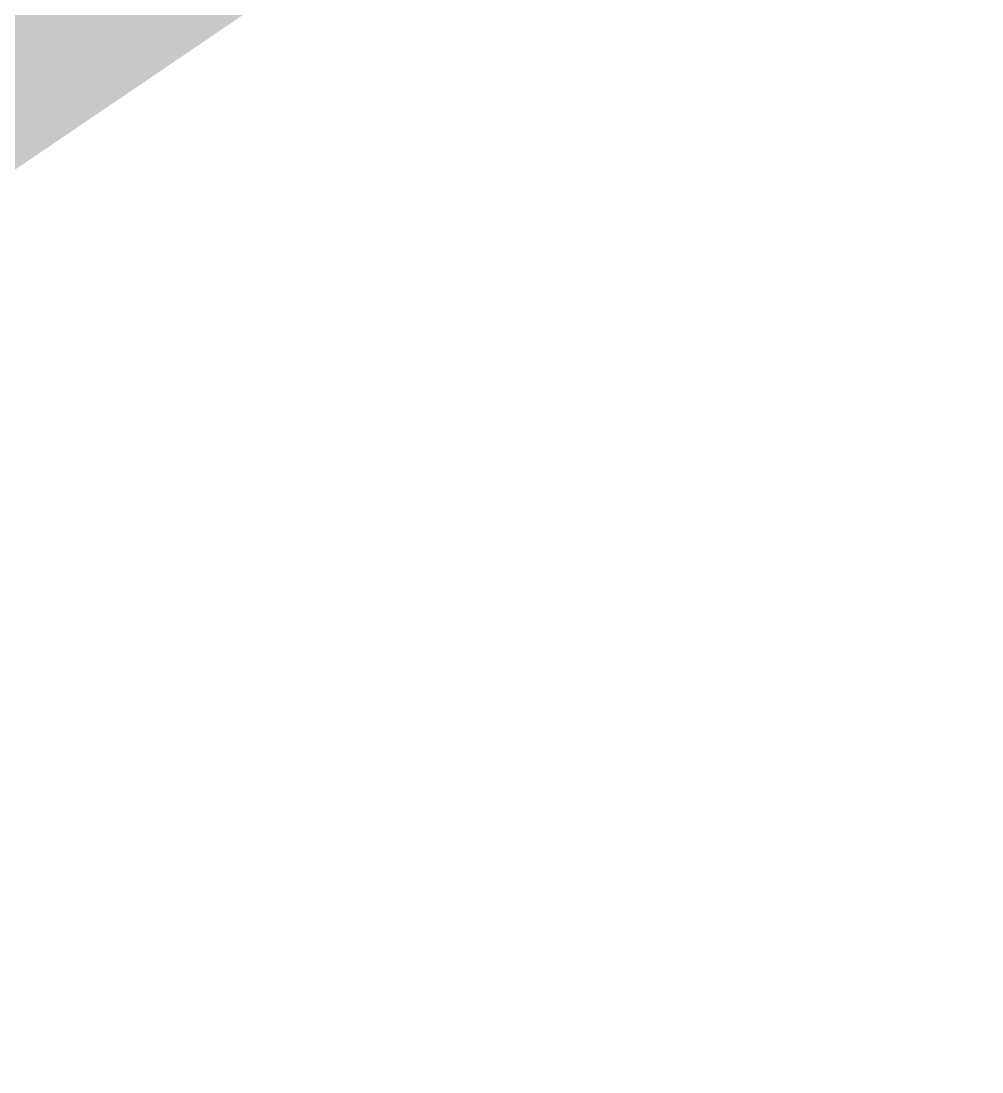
# Model space of a CAD drawing. Header units: millimetres. Extents: x 0 to 594, y 0 to 420.
# Drawn here: x 484.48893 to 484.50207, y 63.02387 to 63.03825 of the extents above; entities that cross this region are included whole.
import ezdxf

# ---------------------------------------------------------------- set-up
doc = ezdxf.new("R2010")
doc.units = ezdxf.units.MM

msp = doc.modelspace()

# ---------------------------------------------------------------- hatches: boundary and pattern name
at = {"true_color": 0xd0a961}
msp.add_hatch(color=7, dxfattribs=at).paths.add_polyline_path([(484.526536, 63.16224), (484.518147, 63.145463), (484.509869, 63.128908), (484.501647, 63.112462), (484.486274, 63.108344), (484.4711, 63.104286), (484.456025, 63.100267), (484.376431, 63.075703), (484.265632, 63.008756), (484.028656, 62.842043), (484.008766, 62.827808), (483.989136, 62.81376), (483.969644, 62.799807), (483.949164, 62.785455), (483.928955, 62.771308), (483.90889, 62.757271), (483.874418, 62.732585), (483.85937, 62.721809), (483.850849, 62.715707), (483.800005, 62.677334), (483.759719, 62.637417), (483.724089, 62.58504), (483.717726, 62.569866), (483.711446, 62.554891), (483.705199, 62.540015), (483.65057, 62.538402), (483.616616, 62.52711), (483.574233, 62.49646), (483.538396, 62.463208), (483.522742, 62.448689), (483.513852, 62.440459), (483.47797, 62.407403), (483.442181, 62.374225), (483.406531, 62.340903), (483.423308, 62.315738), (483.439864, 62.290904), (483.456309, 62.266236), (483.500639, 62.281013), (483.519997, 62.287466), (483.530976, 62.291125), (483.530976, 62.307902), (483.530976, 62.324458), (483.530976, 62.340903), (483.568826, 62.374144), (483.607108, 62.406903), (483.646038, 62.438867), (483.662833, 62.451989), (483.679402, 62.464935), (483.695865, 62.477793), (483.747757, 62.518533), (483.79977, 62.559108), (483.851944, 62.5995), (483.869591, 62.613003), (483.887012, 62.626334), (483.904311, 62.639571), (483.951596, 62.675631), (483.999025, 62.71148), (484.046676, 62.747042), (484.061607, 62.758014), (484.076345, 62.768832), (484.090978, 62.779572), (484.172527, 62.837078), (484.256909, 62.884707), (484.349973, 62.920145), (484.375928, 62.926241), (484.401539, 62.93226), (484.42698, 62.938239), (484.42698, 62.955016), (484.42698, 62.971572), (484.42698, 62.988017), (484.439829, 62.998829), (484.452501, 63.009503), (484.465085, 63.020099), (484.494178, 63.039848), (484.506883, 63.048469), (484.514091, 63.053351), (484.530602, 63.064697), (484.546902, 63.075887), (484.563098, 63.087001), (484.575936, 63.095582), (484.588613, 63.104047), (484.601203, 63.112462), (484.576037, 63.129239), (484.551203, 63.145795)])
at = {"true_color": 0xd1a75a}
msp.add_hatch(color=7, dxfattribs=at).paths.add_polyline_path([(484.526536, 63.16224), (484.518147, 63.145463), (484.509869, 63.128908), (484.501647, 63.112462), (484.441754, 63.096333), (484.388354, 63.076084), (484.332476, 63.047029), (484.288836, 63.018467), (484.269782, 63.005994), (484.258979, 62.998919), (484.215368, 62.97049), (484.171807, 62.941978), (484.128312, 62.91335), (484.145089, 62.896573), (484.161644, 62.880018), (484.17809, 62.863572), (484.233325, 62.881474), (484.288831, 62.898535), (484.344547, 62.914893), (484.372329, 62.922766), (484.399746, 62.930533), (484.42698, 62.938239), (484.42698, 62.955016), (484.42698, 62.971572), (484.42698, 62.988017), (484.439829, 62.998829), (484.452501, 63.009503), (484.465085, 63.020099), (484.481606, 63.031303), (484.497901, 63.042363), (484.514091, 63.053351), (484.530602, 63.064697), (484.546902, 63.075887), (484.563098, 63.087001), (484.575936, 63.095582), (484.588613, 63.104047), (484.601203, 63.112462), (484.576037, 63.129239), (484.551203, 63.145795)])
at = {"true_color": 0xbfbf3f}
msp.add_hatch(color=7, dxfattribs=at).paths.add_polyline_path([(484.476758, 63.037795), (484.526536, 63.012906), (484.524692, 63.013828), (484.511787, 63.020281)])

doc.saveas('drawing.dxf')
